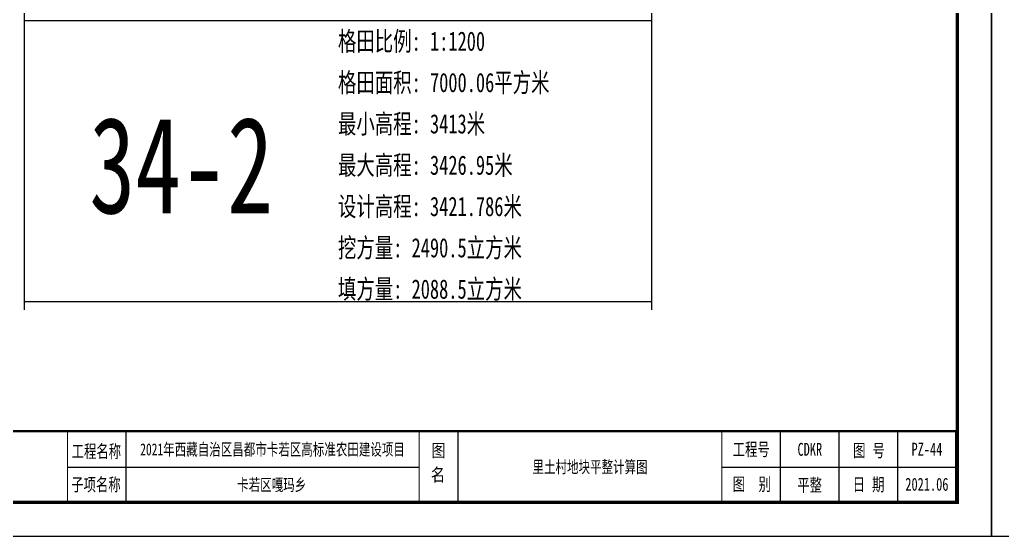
# Model space of a CAD drawing. Extents: x 4283 to 40403, y 1134 to 1764.
# Drawn here: x 27181 to 27384.8, y 1465.4 to 1572.5 of the extents above; entities that cross this region are included whole.
import ezdxf
from ezdxf.enums import TextEntityAlignment as Align

# ---------------------------------------------------------------- set-up
doc = ezdxf.new("R2010")
doc.units = 0
for name, color, linetype in [('PUB_TITLE', 4, 'Continuous'), ('S-MODIFY', 4, 'Continuous'), ('tdz_土方计算图', 7, 'Continuous'), ('华泽绵阳图框', 7, 'Continuous')]:
    doc.layers.add(name, color=color, linetype=linetype)
doc.styles.add('-宋体', font='', dxfattribs={"width": 0.8})
doc.styles.add('GLand', font='')
doc.styles.add('长仿宋', font='', dxfattribs={"width": 0.7, "height": 5})
doc.styles.get('-宋体').set_extended_font_data('SimSun')
doc.styles.get('GLand').set_extended_font_data('FangSong_GB2312')
doc.styles.get('长仿宋').set_extended_font_data('SimSun')

msp = doc.modelspace()

# ---------------------------------------------------------------- linework, layer by layer
msp.add_lwpolyline([(27181.99, 1514.09), (27311.99, 1514.09)])
at = {"layer": 'PUB_TITLE'}
for points in [[(26962.53, 1465.36), (27382.53, 1465.36), (27382.53, 1762.36), (26962.53, 1762.36)], [(27382.53, 1465.36), (27802.53, 1465.36), (27802.53, 1762.36), (27382.53, 1762.36)]]:
    msp.add_lwpolyline(points, close=True, dxfattribs=at)
at = {"layer": 'PUB_TITLE', "color": 7, "const_width": 0.566}
msp.add_lwpolyline([(27375.46, 1472.43), (27375.46, 1755.25)], dxfattribs=at)
at = {"layer": 'PUB_TITLE', "color": 7, "const_width": 0.506}
msp.add_lwpolyline([(26980.21, 1472.43), (27375.23, 1472.43), (27375.24, 1487.19), (26980.21, 1487.19)], close=True, dxfattribs=at)
at = {"layer": 'S-MODIFY'}
for points in [[(26962.53, 1465.36), (27382.53, 1465.36), (27382.53, 1762.36), (26962.53, 1762.36)], [(27382.53, 1465.36), (27802.53, 1465.36), (27802.53, 1762.36), (27382.53, 1762.36)]]:
    msp.add_lwpolyline(points, close=True, dxfattribs=at)
at = {"layer": 'tdz_土方计算图', "linetype": 'Continuous'}
for points in [[(27181.99, 1512.36), (27181.99, 1512.36), (27181.99, 1672.36), (27181.99, 1672.36)], [(27311.99, 1672.36), (27311.99, 1512.36)], [(27181.99, 1572.36), (27311.99, 1572.36)]]:
    msp.add_lwpolyline(points, dxfattribs=at)
at = {"layer": '华泽绵阳图框', "color": 7}
for p, q in [((27203.04, 1472.43), (27203.04, 1487.19)), ((27271.92, 1472.43), (27271.92, 1487.19)), ((27338.78, 1472.34), (27338.78, 1487.1)), ((27350.93, 1472.34), (27350.93, 1487.1)), ((27363.08, 1472.34), (27363.08, 1487.1)), ((27190.89, 1479.72), (27263.82, 1479.72)), ((27326.62, 1479.72), (27375.23, 1479.72))]:
    msp.add_line(p, q, dxfattribs=at)
at = {"layer": '华泽绵阳图框', "color": 7, "const_width": 0.707}
msp.add_lwpolyline([(26980.21, 1472.43), (27375.46, 1472.43), (27375.46, 1755.25), (26980.21, 1755.25)], close=True, dxfattribs=at)
at = {"layer": '华泽绵阳图框', "color": 7, "const_width": 0.506}
msp.add_lwpolyline([(26980.21, 1487.19), (27375.24, 1487.19)], dxfattribs=at)
at = {"layer": '华泽绵阳图框', "color": 7, "const_width": 0.203, "flags": 128}
for points in [[(27190.89, 1472.43), (27190.89, 1487.19)], [(27263.82, 1472.43), (27263.82, 1487.19)], [(27326.62, 1472.34), (27326.62, 1487.1)]]:
    msp.add_lwpolyline(points, dxfattribs=at)

# ---------------------------------------------------------------- texts
at = {"layer": 'tdz_土方计算图', "style": 'GLand', "width": 0.7}
for s, p in [('格田比例: 1:1200', (27246.99, 1568.07)), ('格田面积: 7000.06平方米', (27246.99, 1559.5)), ('最小高程: 3413米', (27246.99, 1550.93)), ('最大高程: 3426.95米', (27246.99, 1542.36)), ('设计高程: 3421.786米', (27246.99, 1533.79)), ('挖方量: 2490.5立方米', (27246.99, 1525.22)), ('填方量: 2088.5立方米', (27246.99, 1516.65))]:
    msp.add_text(s, height=4, dxfattribs=at).set_placement(p, align=Align.MIDDLE_LEFT)
at = {"layer": 'tdz_土方计算图', "color": 6, "style": 'GLand', "width": 0.7}
msp.add_text('34-2', height=20, dxfattribs=at).set_placement((27214.49, 1542.36), align=Align.MIDDLE_CENTER)
at = {"layer": '华泽绵阳图框', "style": '长仿宋', "width": 0.7}
for s, height, p in [('工程名称', 2.685, (27191.76, 1481.66)), ('工程号', 2.685, (27328.85, 1482.06)), ('图', 2.69, (27353.83, 1481.82)), ('号', 2.69, (27357.84, 1481.82)), ('子项名称', 2.685, (27191.68, 1474.75)), ('图', 2.69, (27328.87, 1474.83)), ('别', 2.69, (27334.21, 1474.83)), ('日', 2.69, (27353.74, 1474.76)), ('期', 2.69, (27357.75, 1474.76))]:
    msp.add_text(s, height=height, dxfattribs=at).set_placement(p)
for s, height, p in [('2021年西藏自治区昌都市卡若区高标准农田建设项目', 2.5, (27233.43, 1483.45)), ('CDKR', 2.685, (27344.85, 1483.41)), ('PZ-44', 2.685, (27369.13, 1483.43)), ('里土村地块平整计算图', 2.5, (27299.27, 1479.81)), ('卡若区嘎玛乡', 2.5, (27233.25, 1476.09)), ('平整', 2.685, (27344.82, 1476.05)), ('2021.06', 2.685, (27369.13, 1476.14))]:
    msp.add_text(s, height=height, dxfattribs=at).set_placement(p, align=Align.MIDDLE)
at = {"layer": '华泽绵阳图框', "color": 7, "style": '-宋体', "width": 0.8}
for s, p in [('图', (27266.37, 1481.81)), ('名', (27266.27, 1476.79))]:
    msp.add_text(s, height=2.69, dxfattribs=at).set_placement(p)

doc.saveas('drawing.dxf')
